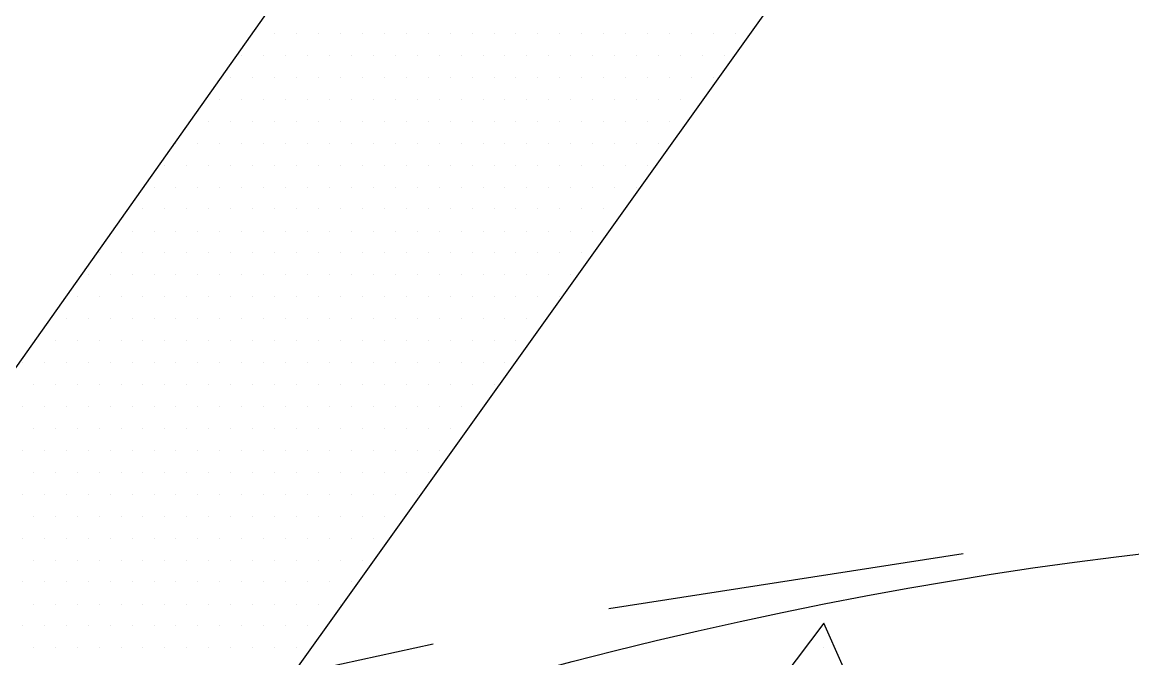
# Paper-space layout 'TOP_A1_00200_01-01-2017_MODELE' of a CAD drawing. Header units: millimetres. Extents: x -52 to 293, y -3 to 294.
# Drawn here: x 205.807 to 208.593, y 137.415 to 139.012 of the extents above; entities that cross this region are included whole.
import ezdxf

# ---------------------------------------------------------------- set-up
doc = ezdxf.new("R2010")
doc.units = ezdxf.units.MM
doc.header["$LTSCALE"] = 2
doc.linetypes.add('CACHEX2', pattern=[0.75, 0.5, -0.25])
for name, color, linetype in [('CALQUE_7', 4, 'Continuous'), ('CARTOUCHE', 7, 'Continuous'), ('rosace', 7, 'Continuous')]:
    doc.layers.add(name, color=color, linetype=linetype)

# ---------------------------------------------------------------- blocks, each defined once
blk = doc.blocks.new('A$C715108E3')
at = {"layer": 'CALQUE_7', "color": 131}
for p, q in [((-9.795, 1.1627), (-9.795, 1.1627)), ((-9.7912, 1.1627), (-9.7912, 1.1627)), ((-9.699, 1.1627), (-9.699, 1.1627)), ((-9.6072, 1.1627), (-9.6072, 1.1627)), ((-9.5157, 1.1627), (-9.5157, 1.1627)), ((-9.4239, 1.1627), (-9.4239, 1.1627)), ((-9.3321, 1.1627), (-9.3321, 1.1627)), ((-9.2402, 1.1627), (-9.2402, 1.1627)), ((-9.1488, 1.1627), (-9.1488, 1.1627)), ((-9.0567, 1.1627), (-9.0567, 1.1627)), ((-8.9651, 1.1627), (-8.9651, 1.1627)), ((-8.8735, 1.1627), (-8.8735, 1.1627)), ((-8.7818, 1.1627), (-8.7818, 1.1627)), ((-8.69, 1.1627), (-8.69, 1.1627)), ((-8.5985, 1.1627), (-8.5985, 1.1627)), ((-8.5067, 1.1627), (-8.5067, 1.1627)), ((-8.4147, 1.1627), (-8.4147, 1.1627)), ((-8.3226, 1.1627), (-8.3226, 1.1627)), ((-8.2316, 1.1627), (-8.2316, 1.1627)), ((-8.1394, 1.1627), (-8.1394, 1.1627)), ((-8.0475, 1.1627), (-8.0475, 1.1627)), ((-7.9564, 1.1627), (-7.9564, 1.1627)), ((-7.8644, 1.1627), (-7.8644, 1.1627)), ((-7.7724, 1.1627), (-7.7724, 1.1627)), ((-9.8594, 1.0713), (-9.8594, 1.0713)), ((-9.8366, 1.0713), (-9.8366, 1.0713)), ((-9.7447, 1.0713), (-9.7447, 1.0713)), ((-9.6535, 1.0713), (-9.6535, 1.0713)), ((-9.5614, 1.0713), (-9.5614, 1.0713)), ((-9.4696, 1.0713), (-9.4696, 1.0713)), ((-9.3778, 1.0713), (-9.3778, 1.0713)), ((-9.2863, 1.0713), (-9.2863, 1.0713)), ((-9.1945, 1.0713), (-9.1945, 1.0713)), ((-9.1027, 1.0713), (-9.1027, 1.0713)), ((-9.0112, 1.0713), (-9.0112, 1.0713)), ((-8.9194, 1.0713), (-8.9194, 1.0713)), ((-8.8275, 1.0713), (-8.8275, 1.0713)), ((-8.7361, 1.0713), (-8.7361, 1.0713)), ((-8.6442, 1.0713), (-8.6442, 1.0713)), ((-8.5522, 1.0713), (-8.5522, 1.0713)), ((-8.461, 1.0713), (-8.461, 1.0713)), ((-8.3689, 1.0713), (-8.3689, 1.0713)), ((-8.2769, 1.0713), (-8.2769, 1.0713)), ((-8.1851, 1.0713), (-8.1851, 1.0713)), ((-8.0936, 1.0713), (-8.0936, 1.0713)), ((-8.0018, 1.0713), (-8.0018, 1.0713)), ((-7.91, 1.0713), (-7.91, 1.0713)), ((-7.8189, 1.0713), (-7.8189, 1.0713)), ((-9.9247, 0.9798), (-9.9247, 0.9798)), ((-9.8823, 0.9798), (-9.8823, 0.9798)), ((-9.7912, 0.9798), (-9.7912, 0.9798)), ((-9.699, 0.9798), (-9.699, 0.9798)), ((-9.6072, 0.9798), (-9.6072, 0.9798)), ((-9.5157, 0.9798), (-9.5157, 0.9798)), ((-9.4239, 0.9798), (-9.4239, 0.9798)), ((-9.3321, 0.9798), (-9.3321, 0.9798)), ((-9.2402, 0.9798), (-9.2402, 0.9798)), ((-9.1488, 0.9798), (-9.1488, 0.9798)), ((-9.0567, 0.9798), (-9.0567, 0.9798)), ((-8.9651, 0.9798), (-8.9651, 0.9798)), ((-8.8735, 0.9798), (-8.8735, 0.9798)), ((-8.7818, 0.9798), (-8.7818, 0.9798)), ((-8.69, 0.9798), (-8.69, 0.9798)), ((-8.5985, 0.9798), (-8.5985, 0.9798)), ((-8.5067, 0.9798), (-8.5067, 0.9798)), ((-8.4147, 0.9798), (-8.4147, 0.9798)), ((-8.3226, 0.9798), (-8.3226, 0.9798)), ((-8.2316, 0.9798), (-8.2316, 0.9798)), ((-8.1394, 0.9798), (-8.1394, 0.9798)), ((-8.0475, 0.9798), (-8.0475, 0.9798)), ((-7.9564, 0.9798), (-7.9564, 0.9798)), ((-7.8644, 0.9798), (-7.8644, 0.9798)), ((-9.9897, 0.8872), (-9.9897, 0.8872)), ((-9.9284, 0.8872), (-9.9284, 0.8872)), ((-9.8366, 0.8872), (-9.8366, 0.8872)), ((-9.7447, 0.8872), (-9.7447, 0.8872)), ((-9.6535, 0.8872), (-9.6535, 0.8872)), ((-9.5614, 0.8872), (-9.5614, 0.8872)), ((-9.4696, 0.8872), (-9.4696, 0.8872)), ((-9.3778, 0.8872), (-9.3778, 0.8872)), ((-9.2863, 0.8872), (-9.2863, 0.8872)), ((-9.1945, 0.8872), (-9.1945, 0.8872)), ((-9.1027, 0.8872), (-9.1027, 0.8872)), ((-9.0112, 0.8872), (-9.0112, 0.8872)), ((-8.9194, 0.8872), (-8.9194, 0.8872)), ((-8.8275, 0.8872), (-8.8275, 0.8872)), ((-8.7361, 0.8872), (-8.7361, 0.8872)), ((-8.6442, 0.8872), (-8.6442, 0.8872)), ((-8.5522, 0.8872), (-8.5522, 0.8872)), ((-8.461, 0.8872), (-8.461, 0.8872)), ((-8.3689, 0.8872), (-8.3689, 0.8872)), ((-8.2769, 0.8872), (-8.2769, 0.8872)), ((-8.1851, 0.8872), (-8.1851, 0.8872)), ((-8.0936, 0.8872), (-8.0936, 0.8872)), ((-8.0018, 0.8872), (-8.0018, 0.8872)), ((-7.91, 0.8872), (-7.91, 0.8872)), ((-10.0543, 0.7961), (-10.0543, 0.7961)), ((-9.9743, 0.7961), (-9.9743, 0.7961)), ((-9.8823, 0.7961), (-9.8823, 0.7961)), ((-9.7912, 0.7961), (-9.7912, 0.7961)), ((-9.699, 0.7961), (-9.699, 0.7961)), ((-9.6072, 0.7961), (-9.6072, 0.7961)), ((-9.5157, 0.7961), (-9.5157, 0.7961)), ((-9.4239, 0.7961), (-9.4239, 0.7961)), ((-9.3321, 0.7961), (-9.3321, 0.7961)), ((-9.2402, 0.7961), (-9.2402, 0.7961)), ((-9.1488, 0.7961), (-9.1488, 0.7961)), ((-9.0567, 0.7961), (-9.0567, 0.7961)), ((-8.9651, 0.7961), (-8.9651, 0.7961)), ((-8.8735, 0.7961), (-8.8735, 0.7961)), ((-8.7818, 0.7961), (-8.7818, 0.7961)), ((-8.69, 0.7961), (-8.69, 0.7961)), ((-8.5985, 0.7961), (-8.5985, 0.7961)), ((-8.5067, 0.7961), (-8.5067, 0.7961)), ((-8.4147, 0.7961), (-8.4147, 0.7961)), ((-8.3226, 0.7961), (-8.3226, 0.7961)), ((-8.2316, 0.7961), (-8.2316, 0.7961)), ((-8.1394, 0.7961), (-8.1394, 0.7961)), ((-8.0475, 0.7961), (-8.0475, 0.7961)), ((-10.1194, 0.7047), (-10.1194, 0.7047)), ((-10.1119, 0.7047), (-10.1119, 0.7047)), ((-10.0199, 0.7047), (-10.0199, 0.7047)), ((-9.9284, 0.7047), (-9.9284, 0.7047)), ((-9.8366, 0.7047), (-9.8366, 0.7047)), ((-9.7447, 0.7047), (-9.7447, 0.7047)), ((-9.6535, 0.7047), (-9.6535, 0.7047)), ((-9.5614, 0.7047), (-9.5614, 0.7047)), ((-9.4696, 0.7047), (-9.4696, 0.7047)), ((-9.3778, 0.7047), (-9.3778, 0.7047)), ((-9.2863, 0.7047), (-9.2863, 0.7047)), ((-9.1945, 0.7047), (-9.1945, 0.7047)), ((-9.1027, 0.7047), (-9.1027, 0.7047)), ((-9.0112, 0.7047), (-9.0112, 0.7047)), ((-8.9194, 0.7047), (-8.9194, 0.7047)), ((-8.8275, 0.7047), (-8.8275, 0.7047)), ((-8.7361, 0.7047), (-8.7361, 0.7047)), ((-8.6442, 0.7047), (-8.6442, 0.7047)), ((-8.5522, 0.7047), (-8.5522, 0.7047)), ((-8.461, 0.7047), (-8.461, 0.7047)), ((-8.3689, 0.7047), (-8.3689, 0.7047)), ((-8.2769, 0.7047), (-8.2769, 0.7047)), ((-8.1851, 0.7047), (-8.1851, 0.7047)), ((-8.0936, 0.7047), (-8.0936, 0.7047)), ((-10.1842, 0.6123), (-10.1842, 0.6123)), ((-10.1576, 0.6123), (-10.1576, 0.6123)), ((-10.0663, 0.6123), (-10.0663, 0.6123)), ((-9.9743, 0.6123), (-9.9743, 0.6123)), ((-9.8823, 0.6123), (-9.8823, 0.6123)), ((-9.7912, 0.6123), (-9.7912, 0.6123)), ((-9.699, 0.6123), (-9.699, 0.6123)), ((-9.6072, 0.6123), (-9.6072, 0.6123)), ((-9.5157, 0.6123), (-9.5157, 0.6123)), ((-9.4239, 0.6123), (-9.4239, 0.6123)), ((-9.3321, 0.6123), (-9.3321, 0.6123)), ((-9.2402, 0.6123), (-9.2402, 0.6123)), ((-9.1488, 0.6123), (-9.1488, 0.6123)), ((-9.0567, 0.6123), (-9.0567, 0.6123)), ((-8.9651, 0.6123), (-8.9651, 0.6123)), ((-8.8735, 0.6123), (-8.8735, 0.6123)), ((-8.7818, 0.6123), (-8.7818, 0.6123)), ((-8.69, 0.6123), (-8.69, 0.6123)), ((-8.5985, 0.6123), (-8.5985, 0.6123)), ((-8.5067, 0.6123), (-8.5067, 0.6123)), ((-8.4147, 0.6123), (-8.4147, 0.6123)), ((-8.3226, 0.6123), (-8.3226, 0.6123)), ((-8.2316, 0.6123), (-8.2316, 0.6123)), ((-8.1394, 0.6123), (-8.1394, 0.6123)), ((-10.2496, 0.521), (-10.2496, 0.521)), ((-10.2035, 0.521), (-10.2035, 0.521)), ((-10.1119, 0.521), (-10.1119, 0.521)), ((-10.0199, 0.521), (-10.0199, 0.521)), ((-9.9284, 0.521), (-9.9284, 0.521)), ((-9.8366, 0.521), (-9.8366, 0.521)), ((-9.7447, 0.521), (-9.7447, 0.521)), ((-9.6535, 0.521), (-9.6535, 0.521)), ((-9.5614, 0.521), (-9.5614, 0.521)), ((-9.4696, 0.521), (-9.4696, 0.521)), ((-9.3778, 0.521), (-9.3778, 0.521)), ((-9.2863, 0.521), (-9.2863, 0.521)), ((-9.1945, 0.521), (-9.1945, 0.521)), ((-9.1027, 0.521), (-9.1027, 0.521)), ((-9.0112, 0.521), (-9.0112, 0.521)), ((-8.9194, 0.521), (-8.9194, 0.521)), ((-8.8275, 0.521), (-8.8275, 0.521)), ((-8.7361, 0.521), (-8.7361, 0.521)), ((-8.6442, 0.521), (-8.6442, 0.521)), ((-8.5522, 0.521), (-8.5522, 0.521)), ((-8.461, 0.521), (-8.461, 0.521)), ((-8.3689, 0.521), (-8.3689, 0.521)), ((-8.2769, 0.521), (-8.2769, 0.521)), ((-8.1851, 0.521), (-8.1851, 0.521)), ((-10.3141, 0.4296), (-10.3141, 0.4296)), ((-10.2496, 0.4296), (-10.2496, 0.4296)), ((-10.1576, 0.4296), (-10.1576, 0.4296)), ((-10.0663, 0.4296), (-10.0663, 0.4296)), ((-9.9743, 0.4296), (-9.9743, 0.4296)), ((-9.8823, 0.4296), (-9.8823, 0.4296)), ((-9.7912, 0.4296), (-9.7912, 0.4296)), ((-9.699, 0.4296), (-9.699, 0.4296)), ((-9.6072, 0.4296), (-9.6072, 0.4296)), ((-9.5157, 0.4296), (-9.5157, 0.4296)), ((-9.4239, 0.4296), (-9.4239, 0.4296)), ((-9.3321, 0.4296), (-9.3321, 0.4296)), ((-9.2402, 0.4296), (-9.2402, 0.4296)), ((-9.1488, 0.4296), (-9.1488, 0.4296)), ((-9.0567, 0.4296), (-9.0567, 0.4296)), ((-8.9651, 0.4296), (-8.9651, 0.4296)), ((-8.8735, 0.4296), (-8.8735, 0.4296)), ((-8.7818, 0.4296), (-8.7818, 0.4296)), ((-8.69, 0.4296), (-8.69, 0.4296)), ((-8.5985, 0.4296), (-8.5985, 0.4296)), ((-8.5067, 0.4296), (-8.5067, 0.4296)), ((-8.4147, 0.4296), (-8.4147, 0.4296)), ((-8.3226, 0.4296), (-8.3226, 0.4296)), ((-10.3793, 0.3372), (-10.3793, 0.3372)), ((-10.2952, 0.3372), (-10.2952, 0.3372)), ((-10.2035, 0.3372), (-10.2035, 0.3372)), ((-10.1119, 0.3372), (-10.1119, 0.3372)), ((-10.0199, 0.3372), (-10.0199, 0.3372)), ((-9.9284, 0.3372), (-9.9284, 0.3372)), ((-9.8366, 0.3372), (-9.8366, 0.3372)), ((-9.7447, 0.3372), (-9.7447, 0.3372)), ((-9.6535, 0.3372), (-9.6535, 0.3372)), ((-9.5614, 0.3372), (-9.5614, 0.3372)), ((-9.4696, 0.3372), (-9.4696, 0.3372)), ((-9.3778, 0.3372), (-9.3778, 0.3372)), ((-9.2863, 0.3372), (-9.2863, 0.3372)), ((-9.1945, 0.3372), (-9.1945, 0.3372)), ((-9.1027, 0.3372), (-9.1027, 0.3372)), ((-9.0112, 0.3372), (-9.0112, 0.3372)), ((-8.9194, 0.3372), (-8.9194, 0.3372)), ((-8.8275, 0.3372), (-8.8275, 0.3372)), ((-8.7361, 0.3372), (-8.7361, 0.3372)), ((-8.6442, 0.3372), (-8.6442, 0.3372)), ((-8.5522, 0.3372), (-8.5522, 0.3372)), ((-8.461, 0.3372), (-8.461, 0.3372)), ((-8.3689, 0.3372), (-8.3689, 0.3372)), ((-10.4442, 0.2459), (-10.4442, 0.2459)), ((-10.4327, 0.2459), (-10.4327, 0.2459)), ((-10.3413, 0.2459), (-10.3413, 0.2459)), ((-10.2496, 0.2459), (-10.2496, 0.2459)), ((-10.1576, 0.2459), (-10.1576, 0.2459)), ((-10.0663, 0.2459), (-10.0663, 0.2459)), ((-9.9743, 0.2459), (-9.9743, 0.2459)), ((-9.8823, 0.2459), (-9.8823, 0.2459)), ((-9.7912, 0.2459), (-9.7912, 0.2459)), ((-9.699, 0.2459), (-9.699, 0.2459)), ((-9.6072, 0.2459), (-9.6072, 0.2459)), ((-9.5157, 0.2459), (-9.5157, 0.2459)), ((-9.4239, 0.2459), (-9.4239, 0.2459)), ((-9.3321, 0.2459), (-9.3321, 0.2459)), ((-9.2402, 0.2459), (-9.2402, 0.2459)), ((-9.1488, 0.2459), (-9.1488, 0.2459)), ((-9.0567, 0.2459), (-9.0567, 0.2459)), ((-8.9651, 0.2459), (-8.9651, 0.2459)), ((-8.8735, 0.2459), (-8.8735, 0.2459)), ((-8.7818, 0.2459), (-8.7818, 0.2459)), ((-8.69, 0.2459), (-8.69, 0.2459)), ((-8.5985, 0.2459), (-8.5985, 0.2459)), ((-8.5067, 0.2459), (-8.5067, 0.2459)), ((-8.4147, 0.2459), (-8.4147, 0.2459)), ((-10.5086, 0.1544), (-10.5086, 0.1544)), ((-10.479, 0.1544), (-10.479, 0.1544)), ((-10.3868, 0.1544), (-10.3868, 0.1544)), ((-10.2952, 0.1544), (-10.2952, 0.1544)), ((-10.2035, 0.1544), (-10.2035, 0.1544)), ((-10.1119, 0.1544), (-10.1119, 0.1544)), ((-10.0199, 0.1544), (-10.0199, 0.1544)), ((-9.9284, 0.1544), (-9.9284, 0.1544)), ((-9.8366, 0.1544), (-9.8366, 0.1544)), ((-9.7447, 0.1544), (-9.7447, 0.1544)), ((-9.6535, 0.1544), (-9.6535, 0.1544)), ((-9.5614, 0.1544), (-9.5614, 0.1544)), ((-9.4696, 0.1544), (-9.4696, 0.1544)), ((-9.3778, 0.1544), (-9.3778, 0.1544)), ((-9.2863, 0.1544), (-9.2863, 0.1544)), ((-9.1945, 0.1544), (-9.1945, 0.1544)), ((-9.1027, 0.1544), (-9.1027, 0.1544)), ((-9.0112, 0.1544), (-9.0112, 0.1544)), ((-8.9194, 0.1544), (-8.9194, 0.1544)), ((-8.8275, 0.1544), (-8.8275, 0.1544)), ((-8.7361, 0.1544), (-8.7361, 0.1544)), ((-8.6442, 0.1544), (-8.6442, 0.1544)), ((-8.5522, 0.1544), (-8.5522, 0.1544)), ((-8.461, 0.1544), (-8.461, 0.1544)), ((-10.574, 0.0618), (-10.574, 0.0618)), ((-10.5244, 0.0618), (-10.5244, 0.0618)), ((-10.4327, 0.0618), (-10.4327, 0.0618)), ((-10.3413, 0.0618), (-10.3413, 0.0618)), ((-10.2496, 0.0618), (-10.2496, 0.0618)), ((-10.1576, 0.0618), (-10.1576, 0.0618)), ((-10.0663, 0.0618), (-10.0663, 0.0618)), ((-9.9743, 0.0618), (-9.9743, 0.0618)), ((-9.8823, 0.0618), (-9.8823, 0.0618)), ((-9.7912, 0.0618), (-9.7912, 0.0618)), ((-9.699, 0.0618), (-9.699, 0.0618)), ((-9.6072, 0.0618), (-9.6072, 0.0618)), ((-9.5157, 0.0618), (-9.5157, 0.0618)), ((-9.4239, 0.0618), (-9.4239, 0.0618)), ((-9.3321, 0.0618), (-9.3321, 0.0618)), ((-9.2402, 0.0618), (-9.2402, 0.0618)), ((-9.1488, 0.0618), (-9.1488, 0.0618)), ((-9.0567, 0.0618), (-9.0567, 0.0618)), ((-8.9651, 0.0618), (-8.9651, 0.0618)), ((-8.8735, 0.0618), (-8.8735, 0.0618)), ((-8.7818, 0.0618), (-8.7818, 0.0618)), ((-8.69, 0.0618), (-8.69, 0.0618)), ((-8.5985, 0.0618), (-8.5985, 0.0618)), ((-8.5067, 0.0618), (-8.5067, 0.0618)), ((-10.6389, -0.0294), (-10.6389, -0.0294)), ((-10.5705, -0.0294), (-10.5705, -0.0294)), ((-10.479, -0.0294), (-10.479, -0.0294)), ((-10.3868, -0.0294), (-10.3868, -0.0294)), ((-10.2952, -0.0294), (-10.2952, -0.0294)), ((-10.2035, -0.0294), (-10.2035, -0.0294)), ((-10.1119, -0.0294), (-10.1119, -0.0294)), ((-10.0199, -0.0294), (-10.0199, -0.0294)), ((-9.9284, -0.0294), (-9.9284, -0.0294)), ((-9.8366, -0.0294), (-9.8366, -0.0294)), ((-9.7447, -0.0294), (-9.7447, -0.0294)), ((-9.6535, -0.0294), (-9.6535, -0.0294)), ((-9.5614, -0.0294), (-9.5614, -0.0294)), ((-9.4696, -0.0294), (-9.4696, -0.0294)), ((-9.3778, -0.0294), (-9.3778, -0.0294)), ((-9.2863, -0.0294), (-9.2863, -0.0294)), ((-9.1945, -0.0294), (-9.1945, -0.0294)), ((-9.1027, -0.0294), (-9.1027, -0.0294)), ((-9.0112, -0.0294), (-9.0112, -0.0294)), ((-8.9194, -0.0294), (-8.9194, -0.0294)), ((-8.8275, -0.0294), (-8.8275, -0.0294)), ((-8.7361, -0.0294), (-8.7361, -0.0294)), ((-8.6442, -0.0294), (-8.6442, -0.0294)), ((-10.7041, -0.1218), (-10.7041, -0.1218)), ((-10.6164, -0.1218), (-10.6164, -0.1218)), ((-10.5244, -0.1218), (-10.5244, -0.1218)), ((-10.4327, -0.1218), (-10.4327, -0.1218)), ((-10.3413, -0.1218), (-10.3413, -0.1218)), ((-10.2496, -0.1218), (-10.2496, -0.1218)), ((-10.1576, -0.1218), (-10.1576, -0.1218)), ((-10.0663, -0.1218), (-10.0663, -0.1218)), ((-9.9743, -0.1218), (-9.9743, -0.1218)), ((-9.8823, -0.1218), (-9.8823, -0.1218)), ((-9.7912, -0.1218), (-9.7912, -0.1218)), ((-9.699, -0.1218), (-9.699, -0.1218)), ((-9.6072, -0.1218), (-9.6072, -0.1218)), ((-9.5157, -0.1218), (-9.5157, -0.1218)), ((-9.4239, -0.1218), (-9.4239, -0.1218)), ((-9.3321, -0.1218), (-9.3321, -0.1218)), ((-9.2402, -0.1218), (-9.2402, -0.1218)), ((-9.1488, -0.1218), (-9.1488, -0.1218)), ((-9.0567, -0.1218), (-9.0567, -0.1218)), ((-8.9651, -0.1218), (-8.9651, -0.1218)), ((-8.8735, -0.1218), (-8.8735, -0.1218)), ((-8.7818, -0.1218), (-8.7818, -0.1218)), ((-8.69, -0.1218), (-8.69, -0.1218)), ((-10.7541, -0.2131), (-10.7541, -0.2131)), ((-10.6621, -0.2131), (-10.6621, -0.2131)), ((-10.5705, -0.2131), (-10.5705, -0.2131)), ((-10.479, -0.2131), (-10.479, -0.2131)), ((-10.3868, -0.2131), (-10.3868, -0.2131)), ((-10.2952, -0.2131), (-10.2952, -0.2131)), ((-10.2035, -0.2131), (-10.2035, -0.2131)), ((-10.1119, -0.2131), (-10.1119, -0.2131)), ((-10.0199, -0.2131), (-10.0199, -0.2131)), ((-9.9284, -0.2131), (-9.9284, -0.2131)), ((-9.8366, -0.2131), (-9.8366, -0.2131)), ((-9.7447, -0.2131), (-9.7447, -0.2131)), ((-9.6535, -0.2131), (-9.6535, -0.2131)), ((-9.5614, -0.2131), (-9.5614, -0.2131)), ((-9.4696, -0.2131), (-9.4696, -0.2131)), ((-9.3778, -0.2131), (-9.3778, -0.2131)), ((-9.2863, -0.2131), (-9.2863, -0.2131)), ((-9.1945, -0.2131), (-9.1945, -0.2131)), ((-9.1027, -0.2131), (-9.1027, -0.2131)), ((-9.0112, -0.2131), (-9.0112, -0.2131)), ((-8.9194, -0.2131), (-8.9194, -0.2131)), ((-8.8275, -0.2131), (-8.8275, -0.2131)), ((-8.7361, -0.2131), (-8.7361, -0.2131)), ((-10.7084, -0.3047), (-10.7084, -0.3047)), ((-10.6164, -0.3047), (-10.6164, -0.3047)), ((-10.5244, -0.3047), (-10.5244, -0.3047)), ((-10.4327, -0.3047), (-10.4327, -0.3047)), ((-10.3413, -0.3047), (-10.3413, -0.3047)), ((-10.2496, -0.3047), (-10.2496, -0.3047)), ((-10.1576, -0.3047), (-10.1576, -0.3047)), ((-10.0663, -0.3047), (-10.0663, -0.3047)), ((-9.9743, -0.3047), (-9.9743, -0.3047)), ((-9.8823, -0.3047), (-9.8823, -0.3047)), ((-9.7912, -0.3047), (-9.7912, -0.3047)), ((-9.699, -0.3047), (-9.699, -0.3047)), ((-9.6072, -0.3047), (-9.6072, -0.3047)), ((-9.5157, -0.3047), (-9.5157, -0.3047)), ((-9.4239, -0.3047), (-9.4239, -0.3047)), ((-9.3321, -0.3047), (-9.3321, -0.3047)), ((-9.2402, -0.3047), (-9.2402, -0.3047)), ((-9.1488, -0.3047), (-9.1488, -0.3047)), ((-9.0567, -0.3047), (-9.0567, -0.3047)), ((-8.9651, -0.3047), (-8.9651, -0.3047)), ((-8.8735, -0.3047), (-8.8735, -0.3047)), ((-8.7818, -0.3047), (-8.7818, -0.3047)), ((-10.7541, -0.3969), (-10.7541, -0.3969)), ((-10.6621, -0.3969), (-10.6621, -0.3969)), ((-10.5705, -0.3969), (-10.5705, -0.3969)), ((-10.479, -0.3969), (-10.479, -0.3969)), ((-10.3868, -0.3969), (-10.3868, -0.3969)), ((-10.2952, -0.3969), (-10.2952, -0.3969)), ((-10.2035, -0.3969), (-10.2035, -0.3969)), ((-10.1119, -0.3969), (-10.1119, -0.3969)), ((-10.0199, -0.3969), (-10.0199, -0.3969)), ((-9.9284, -0.3969), (-9.9284, -0.3969)), ((-9.8366, -0.3969), (-9.8366, -0.3969)), ((-9.7447, -0.3969), (-9.7447, -0.3969)), ((-9.6535, -0.3969), (-9.6535, -0.3969)), ((-9.5614, -0.3969), (-9.5614, -0.3969)), ((-9.4696, -0.3969), (-9.4696, -0.3969)), ((-9.3778, -0.3969), (-9.3778, -0.3969)), ((-9.2863, -0.3969), (-9.2863, -0.3969)), ((-9.1945, -0.3969), (-9.1945, -0.3969)), ((-9.1027, -0.3969), (-9.1027, -0.3969)), ((-9.0112, -0.3969), (-9.0112, -0.3969)), ((-8.9194, -0.3969), (-8.9194, -0.3969)), ((-8.8275, -0.3969), (-8.8275, -0.3969)), ((-10.7084, -0.4884), (-10.7084, -0.4884)), ((-10.6164, -0.4884), (-10.6164, -0.4884)), ((-10.5244, -0.4884), (-10.5244, -0.4884)), ((-10.4327, -0.4884), (-10.4327, -0.4884)), ((-10.3413, -0.4884), (-10.3413, -0.4884)), ((-10.2496, -0.4884), (-10.2496, -0.4884)), ((-10.1576, -0.4884), (-10.1576, -0.4884)), ((-10.0663, -0.4884), (-10.0663, -0.4884)), ((-9.9743, -0.4884), (-9.9743, -0.4884)), ((-9.8823, -0.4884), (-9.8823, -0.4884)), ((-9.7912, -0.4884), (-9.7912, -0.4884)), ((-9.699, -0.4884), (-9.699, -0.4884)), ((-9.6072, -0.4884), (-9.6072, -0.4884)), ((-9.5157, -0.4884), (-9.5157, -0.4884)), ((-9.4239, -0.4884), (-9.4239, -0.4884)), ((-9.3321, -0.4884), (-9.3321, -0.4884)), ((-9.2402, -0.4884), (-9.2402, -0.4884)), ((-9.1488, -0.4884), (-9.1488, -0.4884)), ((-9.0567, -0.4884), (-9.0567, -0.4884)), ((-8.9651, -0.4884), (-8.9651, -0.4884)), ((-10.7541, -0.5799), (-10.7541, -0.5799)), ((-10.6621, -0.5799), (-10.6621, -0.5799)), ((-10.5705, -0.5799), (-10.5705, -0.5799)), ((-10.479, -0.5799), (-10.479, -0.5799)), ((-10.3868, -0.5799), (-10.3868, -0.5799)), ((-10.2952, -0.5799), (-10.2952, -0.5799)), ((-10.2035, -0.5799), (-10.2035, -0.5799)), ((-10.1119, -0.5799), (-10.1119, -0.5799)), ((-10.0199, -0.5799), (-10.0199, -0.5799)), ((-9.9284, -0.5799), (-9.9284, -0.5799)), ((-9.8366, -0.5799), (-9.8366, -0.5799)), ((-9.7447, -0.5799), (-9.7447, -0.5799)), ((-9.6535, -0.5799), (-9.6535, -0.5799)), ((-9.5614, -0.5799), (-9.5614, -0.5799)), ((-9.4696, -0.5799), (-9.4696, -0.5799)), ((-9.3778, -0.5799), (-9.3778, -0.5799)), ((-9.2863, -0.5799), (-9.2863, -0.5799)), ((-9.1945, -0.5799), (-9.1945, -0.5799)), ((-9.1027, -0.5799), (-9.1027, -0.5799)), ((-9.0112, -0.5799), (-9.0112, -0.5799)), ((-10.7084, -0.6724), (-10.7084, -0.6724)), ((-10.6164, -0.6724), (-10.6164, -0.6724)), ((-10.5244, -0.6724), (-10.5244, -0.6724)), ((-10.4327, -0.6724), (-10.4327, -0.6724)), ((-10.3413, -0.6724), (-10.3413, -0.6724)), ((-10.2496, -0.6724), (-10.2496, -0.6724)), ((-10.1576, -0.6724), (-10.1576, -0.6724)), ((-10.0663, -0.6724), (-10.0663, -0.6724)), ((-9.9743, -0.6724), (-9.9743, -0.6724)), ((-9.8823, -0.6724), (-9.8823, -0.6724)), ((-9.7912, -0.6724), (-9.7912, -0.6724)), ((-9.699, -0.6724), (-9.699, -0.6724)), ((-9.6072, -0.6724), (-9.6072, -0.6724)), ((-9.5157, -0.6724), (-9.5157, -0.6724)), ((-9.4239, -0.6724), (-9.4239, -0.6724)), ((-9.3321, -0.6724), (-9.3321, -0.6724)), ((-9.2402, -0.6724), (-9.2402, -0.6724)), ((-9.1488, -0.6724), (-9.1488, -0.6724)), ((-9.0567, -0.6724), (-9.0567, -0.6724)), ((-10.7541, -0.7635), (-10.7541, -0.7635)), ((-10.6621, -0.7635), (-10.6621, -0.7635)), ((-10.5705, -0.7635), (-10.5705, -0.7635)), ((-10.479, -0.7635), (-10.479, -0.7635)), ((-10.3868, -0.7635), (-10.3868, -0.7635)), ((-10.2952, -0.7635), (-10.2952, -0.7635)), ((-10.2035, -0.7635), (-10.2035, -0.7635)), ((-10.1119, -0.7635), (-10.1119, -0.7635)), ((-10.0199, -0.7635), (-10.0199, -0.7635)), ((-9.9284, -0.7635), (-9.9284, -0.7635)), ((-9.8366, -0.7635), (-9.8366, -0.7635)), ((-9.7447, -0.7635), (-9.7447, -0.7635)), ((-9.6535, -0.7635), (-9.6535, -0.7635)), ((-9.5614, -0.7635), (-9.5614, -0.7635)), ((-9.4696, -0.7635), (-9.4696, -0.7635)), ((-9.3778, -0.7635), (-9.3778, -0.7635)), ((-9.2863, -0.7635), (-9.2863, -0.7635)), ((-9.1945, -0.7635), (-9.1945, -0.7635)), ((-9.1027, -0.7635), (-9.1027, -0.7635)), ((-10.7084, -0.855), (-10.7084, -0.855)), ((-10.6164, -0.855), (-10.6164, -0.855)), ((-10.5244, -0.855), (-10.5244, -0.855)), ((-10.4327, -0.855), (-10.4327, -0.855)), ((-10.3413, -0.855), (-10.3413, -0.855)), ((-10.2496, -0.855), (-10.2496, -0.855)), ((-10.1576, -0.855), (-10.1576, -0.855)), ((-10.0663, -0.855), (-10.0663, -0.855)), ((-9.9743, -0.855), (-9.9743, -0.855)), ((-9.8823, -0.855), (-9.8823, -0.855)), ((-9.7912, -0.855), (-9.7912, -0.855)), ((-9.699, -0.855), (-9.699, -0.855)), ((-9.6072, -0.855), (-9.6072, -0.855)), ((-9.5157, -0.855), (-9.5157, -0.855)), ((-9.4239, -0.855), (-9.4239, -0.855)), ((-9.3321, -0.855), (-9.3321, -0.855)), ((-9.2402, -0.855), (-9.2402, -0.855)), ((-10.7541, -0.9474), (-10.7541, -0.9474)), ((-10.6621, -0.9474), (-10.6621, -0.9474)), ((-10.5705, -0.9474), (-10.5705, -0.9474)), ((-10.479, -0.9474), (-10.479, -0.9474)), ((-10.3868, -0.9474), (-10.3868, -0.9474)), ((-10.2952, -0.9474), (-10.2952, -0.9474)), ((-10.2035, -0.9474), (-10.2035, -0.9474)), ((-10.1119, -0.9474), (-10.1119, -0.9474)), ((-10.0199, -0.9474), (-10.0199, -0.9474)), ((-9.9284, -0.9474), (-9.9284, -0.9474)), ((-9.8366, -0.9474), (-9.8366, -0.9474)), ((-9.7447, -0.9474), (-9.7447, -0.9474)), ((-9.6535, -0.9474), (-9.6535, -0.9474)), ((-9.5614, -0.9474), (-9.5614, -0.9474)), ((-9.4696, -0.9474), (-9.4696, -0.9474)), ((-9.3778, -0.9474), (-9.3778, -0.9474)), ((-9.2863, -0.9474), (-9.2863, -0.9474)), ((-10.7084, -1.0386), (-10.7084, -1.0386)), ((-10.6164, -1.0386), (-10.6164, -1.0386)), ((-10.5244, -1.0386), (-10.5244, -1.0386)), ((-10.4327, -1.0386), (-10.4327, -1.0386)), ((-10.3413, -1.0386), (-10.3413, -1.0386)), ((-10.2496, -1.0386), (-10.2496, -1.0386)), ((-10.1576, -1.0386), (-10.1576, -1.0386)), ((-10.0663, -1.0386), (-10.0663, -1.0386)), ((-9.9743, -1.0386), (-9.9743, -1.0386)), ((-9.8823, -1.0386), (-9.8823, -1.0386)), ((-9.7912, -1.0386), (-9.7912, -1.0386)), ((-9.699, -1.0386), (-9.699, -1.0386)), ((-9.6072, -1.0386), (-9.6072, -1.0386)), ((-9.5157, -1.0386), (-9.5157, -1.0386)), ((-9.4239, -1.0386), (-9.4239, -1.0386)), ((-9.3321, -1.0386), (-9.3321, -1.0386)), ((-10.7541, -1.1301), (-10.7541, -1.1301)), ((-10.6621, -1.1301), (-10.6621, -1.1301)), ((-10.5705, -1.1301), (-10.5705, -1.1301)), ((-10.479, -1.1301), (-10.479, -1.1301)), ((-10.3868, -1.1301), (-10.3868, -1.1301)), ((-10.2952, -1.1301), (-10.2952, -1.1301)), ((-10.2035, -1.1301), (-10.2035, -1.1301)), ((-10.1119, -1.1301), (-10.1119, -1.1301)), ((-10.0199, -1.1301), (-10.0199, -1.1301)), ((-9.9284, -1.1301), (-9.9284, -1.1301)), ((-9.8366, -1.1301), (-9.8366, -1.1301)), ((-9.7447, -1.1301), (-9.7447, -1.1301)), ((-9.6535, -1.1301), (-9.6535, -1.1301)), ((-9.5614, -1.1301), (-9.5614, -1.1301)), ((-9.4696, -1.1301), (-9.4696, -1.1301)), ((-9.3778, -1.1301), (-9.3778, -1.1301)), ((-10.7084, -1.2223), (-10.7084, -1.2223)), ((-10.6164, -1.2223), (-10.6164, -1.2223)), ((-10.5244, -1.2223), (-10.5244, -1.2223)), ((-10.4327, -1.2223), (-10.4327, -1.2223)), ((-10.3413, -1.2223), (-10.3413, -1.2223)), ((-10.2496, -1.2223), (-10.2496, -1.2223)), ((-10.1576, -1.2223), (-10.1576, -1.2223)), ((-10.0663, -1.2223), (-10.0663, -1.2223)), ((-9.9743, -1.2223), (-9.9743, -1.2223)), ((-9.8823, -1.2223), (-9.8823, -1.2223)), ((-9.7912, -1.2223), (-9.7912, -1.2223)), ((-9.699, -1.2223), (-9.699, -1.2223)), ((-9.6072, -1.2223), (-9.6072, -1.2223)), ((-9.5157, -1.2223), (-9.5157, -1.2223)), ((-9.4239, -1.2223), (-9.4239, -1.2223)), ((-10.7541, -1.3138), (-10.7541, -1.3138)), ((-10.6621, -1.3138), (-10.6621, -1.3138)), ((-10.5705, -1.3138), (-10.5705, -1.3138)), ((-10.479, -1.3138), (-10.479, -1.3138)), ((-10.3868, -1.3138), (-10.3868, -1.3138)), ((-10.2952, -1.3138), (-10.2952, -1.3138)), ((-10.2035, -1.3138), (-10.2035, -1.3138)), ((-10.1119, -1.3138), (-10.1119, -1.3138)), ((-10.0199, -1.3138), (-10.0199, -1.3138)), ((-9.9284, -1.3138), (-9.9284, -1.3138)), ((-9.8366, -1.3138), (-9.8366, -1.3138)), ((-9.7447, -1.3138), (-9.7447, -1.3138)), ((-9.6535, -1.3138), (-9.6535, -1.3138)), ((-9.5614, -1.3138), (-9.5614, -1.3138)), ((-7.412, -1.3138), (-7.412, -1.3138)), ((-10.7084, -1.4052), (-10.7084, -1.4052)), ((-10.6164, -1.4052), (-10.6164, -1.4052)), ((-10.5244, -1.4052), (-10.5244, -1.4052)), ((-10.4327, -1.4052), (-10.4327, -1.4052)), ((-10.3413, -1.4052), (-10.3413, -1.4052)), ((-10.2496, -1.4052), (-10.2496, -1.4052)), ((-10.1576, -1.4052), (-10.1576, -1.4052)), ((-10.0663, -1.4052), (-10.0663, -1.4052)), ((-9.9743, -1.4052), (-9.9743, -1.4052)), ((-9.8823, -1.4052), (-9.8823, -1.4052)), ((-9.7912, -1.4052), (-9.7912, -1.4052)), ((-9.699, -1.4052), (-9.699, -1.4052)), ((-9.6072, -1.4052), (-9.6072, -1.4052)), ((-7.4812, -1.4052), (-7.4812, -1.4052)), ((-7.4058, -1.4052), (-7.4058, -1.4052))]:
    blk.add_line(p, q, dxfattribs=at)
blk.add_lwpolyline([(-17.4242, -1.4573), (-18.4152, -2.5691), (-18.6566, -2.9311), (-18.705, -3.0278), (-11.9873, -3.7284), (-11.0696, -3.3901), (-10.6346, -2.9311), (-6.8859, 2.3168), (-8.5773, 2.3168), (-9.0123, 2.2688), (-11.5252, -1.2823), (-12.7091, 1.3505), (-13.4102, 1.1331), (-14.1349, 0.795), (-14.1589, 0.6743), (-12.951, -2.0066)], close=True, dxfattribs=at)
blk.add_lwpolyline([(0, 0), (-1.7101, -2.322), (-3.5228, 1.6324), (-4.3907, 1.9382), (-5.4878, 2.0402), (-2.8588, -3.8274), (-4.4672, -5.9198), (-4.8244, -3.2921), (-5.1561, -2.8832), (-5.6923, -1.5053), (-6.7131, -2.8584), (-7.4026, -1.3018), (-8.4999, -2.7561), (-7.811, -4.4145)], dxfattribs=at)
blk = doc.blocks.new('A$C581E6685')
at = {"layer": 'rosace', "color": 32, "linetype": 'CACHEX2', "ltscale": 1.5}
blk.add_ellipse((-38.0538, 23.8138), major_axis=(-19.0311, -3.534), ratio=0.590567, dxfattribs=at)
at = {"layer": 'rosace', "color": 32}
blk.add_ellipse((-37.6144, 23.8499), major_axis=(-13.5768, -4.2839), ratio=0.791971, dxfattribs=at)
at = {"layer": 'CARTOUCHE'}
blk.add_blockref('A$C715108E3', (-31.6739, 36.3189), dxfattribs=at)

psp = doc.layouts.new('TOP_A1_00200_01-01-2017_MODELE')

# ---------------------------------------------------------------- linework, layer by layer
at = {"layer": 'CARTOUCHE'}
psp.add_rational_spline([(193.9931, 140.7359), (193.9931, 129.8447), (193.9931, 118.9535), (193.9931, 115.1135), (197.8331, 115.1135), (243.3724, 115.1135), (288.9116, 115.1135), (292.7516, 115.1135), (292.7516, 118.9535), (292.7516, 129.8447), (292.7516, 140.7359), (292.7516, 144.5759), (288.9116, 144.5759), (243.3724, 144.5759), (197.8331, 144.5759), (193.9931, 144.5759), (193.9931, 140.7359)], [1, 1, 1, 0.707106781187, 1, 1, 1, 0.707106781187, 1, 1, 1, 0.707106781187, 1, 1, 1, 0.707106781187, 1], degree=2, knots=[0, 0, 0, 1, 1, 2.570796, 2.570796, 3.570796, 3.570796, 5.141593, 5.141593, 6.141593, 6.141593, 7.712389, 7.712389, 8.712389, 8.712389, 10.283185, 10.283185, 10.283185], dxfattribs=at)

# ---------------------------------------------------------------- block references
at = {"layer": 'CARTOUCHE', "xscale": 0.6, "yscale": 0.6, "zscale": 0.6}
psp.add_blockref('A$C581E6685', (231.2638, 116.4941), dxfattribs=at)

doc.saveas('drawing.dxf')
